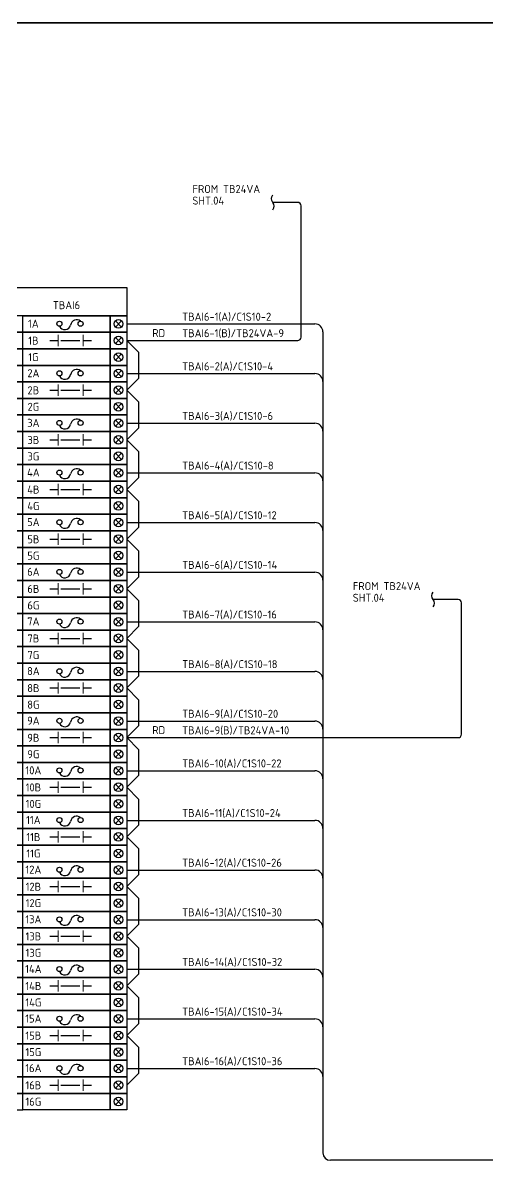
# Model space of a CAD drawing. Header units: inches. Extents: x 579627 to 667544, y 458630 to 507164.
# Drawn here: x 638307 to 639006, y 498167 to 499876 of the extents above; entities that cross this region are included whole.
import ezdxf
from ezdxf.enums import TextEntityAlignment as Align

# ---------------------------------------------------------------- set-up
doc = ezdxf.new("R2010")
doc.units = ezdxf.units.IN
doc.header["$MEASUREMENT"] = 0
doc.layers.add('HELPPOINT', color=7, linetype='Continuous')
doc.layers.add('power', color=7, linetype='Continuous')
doc.styles.add('HTX11', font='O8111901')
doc.styles.add('ISO3098B', font='ISO3098B.shx')

# ---------------------------------------------------------------- blocks, each defined once
blk = doc.blocks.new('TPA')
at = {"layer": 'HELPPOINT', "color": 4, "lineweight": 35}
blk.add_line((562706.8, 505019.3), (567131, 505019.3), dxfattribs=at)
blk.add_line((562706.8, 505019.3), (567131, 505019.3), dxfattribs=at)
at = {"style": 'HTX11'}
for tag, p in [('A', (566704.3, 502037.1)), ('B', (567038.2, 501963.3))]:
    blk.add_attdef(tag, text='', height=16.8, dxfattribs=at).set_placement(p, align=Align.MIDDLE_CENTER)

msp = doc.modelspace()

# ---------------------------------------------------------------- linework, layer by layer
at = {"color": 1}
for p, q in [((638720.8, 499606.5), (638683.5, 499606.5)), ((638725.8, 499403.9), (638725.8, 499601.5)), ((638446.7, 499428.4), (638456, 499419.1)), ((638456, 499428.4), (638446.7, 499419.1)), ((638463.8, 499398.9), (638720.8, 499398.9)), ((638463.8, 499398.9), (638481.4, 499381.3)), ((638481.4, 499381.3), (638481.4, 499341.9)), ((638446.7, 499353.8), (638456, 499344.5)), ((638456, 499353.8), (638446.7, 499344.5)), ((638463.8, 499324.3), (638481.4, 499341.9)), ((638463.8, 499324.3), (638481.4, 499306.7)), ((638481.4, 499306.7), (638481.4, 499267.3)), ((638446.7, 499279.2), (638456, 499270)), ((638456, 499279.2), (638446.7, 499270)), ((638463.8, 499249.7), (638481.4, 499267.3)), ((638463.8, 499249.7), (638481.4, 499232.1)), ((638481.4, 499232.1), (638481.4, 499192.7)), ((638446.7, 499204.6), (638456, 499195.4)), ((638456, 499204.6), (638446.7, 499195.4)), ((638463.8, 499175.1), (638481.4, 499192.7)), ((638463.8, 499175.1), (638481.4, 499157.6)), ((638481.4, 499157.6), (638481.4, 499118.1)), ((638446.7, 499130), (638456, 499120.8)), ((638456, 499130), (638446.7, 499120.8)), ((638463.8, 499100.6), (638481.4, 499118.1)), ((638463.8, 499100.6), (638481.4, 499083)), ((638481.4, 499083), (638481.4, 499043.5)), ((638446.7, 499055.5), (638456, 499046.2)), ((638456, 499055.5), (638446.7, 499046.2)), ((638463.8, 499026), (638481.4, 499043.5)), ((638463.8, 499026), (638481.4, 499008.4)), ((638481.4, 499008.4), (638481.4, 498969)), ((638962, 499009.8), (638924.7, 499009.8)), ((638967, 498807.2), (638967, 499004.8)), ((638446.7, 498980.9), (638456, 498971.6)), ((638456, 498980.9), (638446.7, 498971.6)), ((638463.8, 498951.4), (638481.4, 498969)), ((638463.8, 498951.4), (638481.4, 498933.8)), ((638481.4, 498933.8), (638481.4, 498894.4)), ((638446.7, 498906.3), (638456, 498897)), ((638456, 498906.3), (638446.7, 498897)), ((638463.8, 498876.8), (638481.4, 498894.4)), ((638463.8, 498876.8), (638481.4, 498859.2)), ((638481.4, 498859.2), (638481.4, 498819.8)), ((638446.7, 498831.7), (638456, 498822.4)), ((638456, 498831.7), (638446.7, 498822.4)), ((638463.8, 498802.2), (638481.4, 498819.8)), ((638463.8, 498802.2), (638481.4, 498784.6)), ((638463.8, 498802.2), (638962, 498802.2)), ((638481.4, 498784.6), (638481.4, 498745.2)), ((638446.7, 498757.1), (638456, 498747.9)), ((638456, 498757.1), (638446.7, 498747.9)), ((638463.8, 498727.6), (638481.4, 498745.2)), ((638463.8, 498727.6), (638481.4, 498710)), ((638481.4, 498710), (638481.4, 498670.6)), ((638446.7, 498682.5), (638456, 498673.3)), ((638456, 498682.5), (638446.7, 498673.3)), ((638463.8, 498653), (638481.4, 498670.6)), ((638463.8, 498653), (638481.4, 498635.5)), ((638481.4, 498635.5), (638481.4, 498596)), ((638446.7, 498607.9), (638456, 498598.7)), ((638456, 498607.9), (638446.7, 498598.7)), ((638463.8, 498578.5), (638481.4, 498596)), ((638463.8, 498578.5), (638481.4, 498560.9)), ((638481.4, 498560.9), (638481.4, 498521.5)), ((638446.7, 498533.4), (638456, 498524.1)), ((638456, 498533.4), (638446.7, 498524.1)), ((638463.8, 498503.9), (638481.4, 498521.5)), ((638463.8, 498503.9), (638481.4, 498486.3)), ((638481.4, 498486.3), (638481.4, 498446.9)), ((638446.7, 498458.8), (638456, 498449.5)), ((638456, 498458.8), (638446.7, 498449.5)), ((638463.8, 498429.3), (638481.4, 498446.9)), ((638463.8, 498429.3), (638481.4, 498411.7)), ((638481.4, 498411.7), (638481.4, 498372.3)), ((638446.7, 498384.2), (638456, 498374.9)), ((638456, 498384.2), (638446.7, 498374.9)), ((638463.8, 498354.7), (638481.4, 498372.3)), ((638463.8, 498354.7), (638481.4, 498337.1)), ((638481.4, 498337.1), (638481.4, 498297.7)), ((638446.7, 498309.6), (638456, 498300.4)), ((638456, 498309.6), (638446.7, 498300.4)), ((638463.8, 498280.1), (638481.4, 498297.7))]:
    msp.add_line(p, q, dxfattribs=at)
at = {"color": 4}
for p, q in [((638463.8, 499423.8), (638746.8, 499423.8)), ((638758.8, 499411.8), (638758.8, 498178.3)), ((638463.8, 499349.2), (638746.8, 499349.2)), ((638463.8, 499274.6), (638746.8, 499274.6)), ((638463.8, 499200), (638746.8, 499200)), ((638463.8, 499125.4), (638746.8, 499125.4)), ((638463.8, 499050.8), (638746.8, 499050.8)), ((638463.8, 498976.2), (638746.8, 498976.2)), ((638463.8, 498901.7), (638746.8, 498901.7)), ((638463.8, 498827.1), (638746.8, 498827.1)), ((638463.8, 498752.5), (638746.8, 498752.5)), ((638463.8, 498677.9), (638746.8, 498677.9)), ((638463.8, 498603.3), (638746.8, 498603.3)), ((638463.8, 498528.7), (638746.8, 498528.7)), ((638463.8, 498454.1), (638746.8, 498454.1)), ((638463.8, 498379.6), (638746.8, 498379.6)), ((638463.8, 498305), (638746.8, 498305)), ((639918.4, 498167.2), (638769.9, 498167.2))]:
    msp.add_line(p, q, dxfattribs=at)
at = {"color": 0, "lineweight": 9}
for p, q in [((638360.6, 499390.4), (638360.6, 499407.4)), ((638398.2, 499390.4), (638398.2, 499407.4)), ((638360.6, 499315.8), (638360.6, 499332.8)), ((638398.2, 499315.8), (638398.2, 499332.8)), ((638360.6, 499241.2), (638360.6, 499258.3)), ((638398.2, 499241.2), (638398.2, 499258.3)), ((638360.6, 499166.6), (638360.6, 499183.7)), ((638398.2, 499166.6), (638398.2, 499183.7)), ((638360.6, 499092), (638360.6, 499109.1)), ((638398.2, 499092), (638398.2, 499109.1)), ((638360.6, 499017.4), (638360.6, 499034.5)), ((638398.2, 499017.4), (638398.2, 499034.5)), ((638360.6, 498942.8), (638360.6, 498959.9)), ((638398.2, 498942.8), (638398.2, 498959.9)), ((638360.6, 498868.3), (638360.6, 498885.3)), ((638398.2, 498868.3), (638398.2, 498885.3)), ((638360.6, 498793.7), (638360.6, 498810.7)), ((638398.2, 498793.7), (638398.2, 498810.7)), ((638360.6, 498719.1), (638360.6, 498736.2)), ((638398.2, 498719.1), (638398.2, 498736.2)), ((638360.6, 498644.5), (638360.6, 498661.6)), ((638398.2, 498644.5), (638398.2, 498661.6)), ((638360.6, 498569.9), (638360.6, 498587)), ((638398.2, 498569.9), (638398.2, 498587)), ((638360.6, 498495.3), (638360.6, 498512.4)), ((638398.2, 498495.3), (638398.2, 498512.4)), ((638360.6, 498420.8), (638360.6, 498437.8)), ((638398.2, 498420.8), (638398.2, 498437.8)), ((638360.6, 498346.2), (638360.6, 498363.2)), ((638398.2, 498346.2), (638398.2, 498363.2)), ((638360.6, 498271.6), (638360.6, 498288.6)), ((638398.2, 498271.6), (638398.2, 498288.6))]:
    msp.add_line(p, q, dxfattribs=at)
at = {"color": 0}
for p, q in [((638446.7, 499403.5), (638456, 499394.3)), ((638456, 499403.5), (638446.7, 499394.3)), ((638348.1, 499398.9), (638360.6, 499398.9)), ((638364.5, 499398.9), (638393.1, 499398.9)), ((638398.2, 499398.9), (638410.7, 499398.9)), ((638348.1, 499324.3), (638360.6, 499324.3)), ((638364.5, 499324.3), (638393.1, 499324.3)), ((638398.2, 499324.3), (638410.7, 499324.3)), ((638446.7, 499328.9), (638456, 499319.7)), ((638456, 499328.9), (638446.7, 499319.7)), ((638348.1, 499249.7), (638360.6, 499249.7)), ((638364.5, 499249.7), (638393.1, 499249.7)), ((638398.2, 499249.7), (638410.7, 499249.7)), ((638446.7, 499254.3), (638456, 499245.1)), ((638456, 499254.3), (638446.7, 499245.1)), ((638446.7, 499179.8), (638456, 499170.5)), ((638456, 499179.8), (638446.7, 499170.5)), ((638348.1, 499175.1), (638360.6, 499175.1)), ((638364.5, 499175.1), (638393.1, 499175.1)), ((638398.2, 499175.1), (638410.7, 499175.1)), ((638348.1, 499100.6), (638360.6, 499100.6)), ((638364.5, 499100.6), (638393.1, 499100.6)), ((638398.2, 499100.6), (638410.7, 499100.6)), ((638446.7, 499105.2), (638456, 499095.9)), ((638456, 499105.2), (638446.7, 499095.9)), ((638348.1, 499026), (638360.6, 499026)), ((638364.5, 499026), (638393.1, 499026)), ((638398.2, 499026), (638410.7, 499026)), ((638446.7, 499030.6), (638456, 499021.3)), ((638456, 499030.6), (638446.7, 499021.3)), ((638348.1, 498951.4), (638360.6, 498951.4)), ((638364.5, 498951.4), (638393.1, 498951.4)), ((638398.2, 498951.4), (638410.7, 498951.4)), ((638446.7, 498956), (638456, 498946.8)), ((638456, 498956), (638446.7, 498946.8)), ((638348.1, 498876.8), (638360.6, 498876.8)), ((638364.5, 498876.8), (638393.1, 498876.8)), ((638398.2, 498876.8), (638410.7, 498876.8)), ((638446.7, 498881.4), (638456, 498872.2)), ((638456, 498881.4), (638446.7, 498872.2)), ((638446.7, 498806.8), (638456, 498797.6)), ((638456, 498806.8), (638446.7, 498797.6)), ((638348.1, 498802.2), (638360.6, 498802.2)), ((638364.5, 498802.2), (638393.1, 498802.2)), ((638398.2, 498802.2), (638410.7, 498802.2)), ((638348.1, 498727.6), (638360.6, 498727.6)), ((638364.5, 498727.6), (638393.1, 498727.6)), ((638398.2, 498727.6), (638410.7, 498727.6)), ((638446.7, 498732.3), (638456, 498723)), ((638456, 498732.3), (638446.7, 498723)), ((638348.1, 498653), (638360.6, 498653)), ((638364.5, 498653), (638393.1, 498653)), ((638398.2, 498653), (638410.7, 498653)), ((638446.7, 498657.7), (638456, 498648.4)), ((638456, 498657.7), (638446.7, 498648.4)), ((638446.7, 498583.1), (638456, 498573.8)), ((638456, 498583.1), (638446.7, 498573.8)), ((638348.1, 498578.5), (638360.6, 498578.5)), ((638364.5, 498578.5), (638393.1, 498578.5)), ((638398.2, 498578.5), (638410.7, 498578.5)), ((638348.1, 498503.9), (638360.6, 498503.9)), ((638364.5, 498503.9), (638393.1, 498503.9)), ((638398.2, 498503.9), (638410.7, 498503.9)), ((638446.7, 498508.5), (638456, 498499.2)), ((638456, 498508.5), (638446.7, 498499.2)), ((638348.1, 498429.3), (638360.6, 498429.3)), ((638364.5, 498429.3), (638393.1, 498429.3)), ((638398.2, 498429.3), (638410.7, 498429.3)), ((638446.7, 498433.9), (638456, 498424.7)), ((638456, 498433.9), (638446.7, 498424.7)), ((638446.7, 498359.3), (638456, 498350.1)), ((638456, 498359.3), (638446.7, 498350.1)), ((638348.1, 498354.7), (638360.6, 498354.7)), ((638364.5, 498354.7), (638393.1, 498354.7)), ((638398.2, 498354.7), (638410.7, 498354.7)), ((638348.1, 498280.1), (638360.6, 498280.1)), ((638364.5, 498280.1), (638393.1, 498280.1)), ((638398.2, 498280.1), (638410.7, 498280.1)), ((638446.7, 498284.7), (638456, 498275.5)), ((638456, 498284.7), (638446.7, 498275.5))]:
    msp.add_line(p, q, dxfattribs=at)
at = {"color": 3}
for p, q in [((638446.7, 499378.7), (638456, 499369.4)), ((638456, 499378.7), (638446.7, 499369.4)), ((638446.7, 499304.1), (638456, 499294.8)), ((638456, 499304.1), (638446.7, 499294.8)), ((638446.7, 499229.5), (638456, 499220.2)), ((638456, 499229.5), (638446.7, 499220.2)), ((638446.7, 499154.9), (638456, 499145.7)), ((638456, 499154.9), (638446.7, 499145.7)), ((638446.7, 499080.3), (638456, 499071.1)), ((638456, 499080.3), (638446.7, 499071.1)), ((638446.7, 499005.7), (638456, 498996.5)), ((638456, 499005.7), (638446.7, 498996.5)), ((638446.7, 498931.1), (638456, 498921.9)), ((638456, 498931.1), (638446.7, 498921.9)), ((638446.7, 498856.6), (638456, 498847.3)), ((638456, 498856.6), (638446.7, 498847.3)), ((638446.7, 498782), (638456, 498772.7)), ((638456, 498782), (638446.7, 498772.7)), ((638446.7, 498707.4), (638456, 498698.1)), ((638456, 498707.4), (638446.7, 498698.1)), ((638446.7, 498632.8), (638456, 498623.6)), ((638456, 498632.8), (638446.7, 498623.6)), ((638446.7, 498558.2), (638456, 498549)), ((638456, 498558.2), (638446.7, 498549)), ((638446.7, 498483.6), (638456, 498474.4)), ((638456, 498483.6), (638446.7, 498474.4)), ((638446.7, 498409), (638456, 498399.8)), ((638456, 498409), (638446.7, 498399.8)), ((638446.7, 498334.5), (638456, 498325.2)), ((638456, 498334.5), (638446.7, 498325.2)), ((638446.7, 498259.9), (638456, 498250.6)), ((638456, 498259.9), (638446.7, 498250.6))]:
    msp.add_line(p, q, dxfattribs=at)
at = {"color": 1}
for points in [[(638683.5, 499595.4, 0.351), (638683.5, 499606.5, -0.351), (638683.5, 499617.6, 2.081666)], [(638924.7, 498998.7, 0.351), (638924.7, 499009.8, -0.351), (638924.7, 499020.9, 2.081666)]]:
    msp.add_lwpolyline(points, format="xyb", dxfattribs=at)
at = {"color": 4}
msp.add_lwpolyline([(638282.4, 499478.7), (638463.8, 499478.7), (638463.8, 499436.2), (638282.4, 499436.2)], close=True, dxfattribs=at)
at = {"color": 0, "const_width": 0.3}
for points in [[(638282.4, 499436.2), (638463.8, 499436.2), (638463.8, 499361.6), (638282.4, 499361.6), (638282.4, 499436.2)], [(638282.4, 499361.6), (638463.8, 499361.6), (638463.8, 499287), (638282.4, 499287), (638282.4, 499361.6)], [(638282.4, 499287), (638463.8, 499287), (638463.8, 499212.4), (638282.4, 499212.4), (638282.4, 499287)], [(638282.4, 499212.4), (638463.8, 499212.4), (638463.8, 499137.8), (638282.4, 499137.8), (638282.4, 499212.4)], [(638282.4, 499137.8), (638463.8, 499137.8), (638463.8, 499063.3), (638282.4, 499063.3), (638282.4, 499137.8)], [(638282.4, 499063.3), (638463.8, 499063.3), (638463.8, 498988.7), (638282.4, 498988.7), (638282.4, 499063.3)], [(638282.4, 498988.7), (638463.8, 498988.7), (638463.8, 498914.1), (638282.4, 498914.1), (638282.4, 498988.7)], [(638282.4, 498914.1), (638463.8, 498914.1), (638463.8, 498839.5), (638282.4, 498839.5), (638282.4, 498914.1)], [(638282.4, 498839.5), (638463.8, 498839.5), (638463.8, 498764.9), (638282.4, 498764.9), (638282.4, 498839.5)], [(638282.4, 498764.9), (638463.8, 498764.9), (638463.8, 498690.3), (638282.4, 498690.3), (638282.4, 498764.9)], [(638282.4, 498690.3), (638463.8, 498690.3), (638463.8, 498615.7), (638282.4, 498615.7), (638282.4, 498690.3)], [(638282.4, 498615.7), (638463.8, 498615.7), (638463.8, 498541.2), (638282.4, 498541.2), (638282.4, 498615.7)], [(638282.4, 498541.2), (638463.8, 498541.2), (638463.8, 498466.6), (638282.4, 498466.6), (638282.4, 498541.2)], [(638282.4, 498466.6), (638463.8, 498466.6), (638463.8, 498392), (638282.4, 498392), (638282.4, 498466.6)], [(638282.4, 498392), (638463.8, 498392), (638463.8, 498317.4), (638282.4, 498317.4), (638282.4, 498392)], [(638282.4, 498317.4), (638463.8, 498317.4), (638463.8, 498242.8), (638282.4, 498242.8), (638282.4, 498317.4)]]:
    msp.add_lwpolyline(points, dxfattribs=at)
at = {"color": 1}
for points in [[(638307.3, 499436.2), (638282.4, 499436.2), (638282.4, 499411.3), (638307.3, 499411.3)], [(638307.3, 499436.2), (638438.9, 499436.2), (638438.9, 499411.3), (638307.3, 499411.3)], [(638438.9, 499436.2), (638463.8, 499436.2), (638463.8, 499411.3), (638438.9, 499411.3)], [(638307.3, 499361.6), (638282.4, 499361.6), (638282.4, 499336.7), (638307.3, 499336.7)], [(638307.3, 499361.6), (638438.9, 499361.6), (638438.9, 499336.7), (638307.3, 499336.7)], [(638438.9, 499361.6), (638463.8, 499361.6), (638463.8, 499336.7), (638438.9, 499336.7)], [(638307.3, 499287), (638282.4, 499287), (638282.4, 499262.2), (638307.3, 499262.2)], [(638307.3, 499287), (638438.9, 499287), (638438.9, 499262.2), (638307.3, 499262.2)], [(638438.9, 499287), (638463.8, 499287), (638463.8, 499262.2), (638438.9, 499262.2)], [(638307.3, 499212.4), (638282.4, 499212.4), (638282.4, 499187.6), (638307.3, 499187.6)], [(638307.3, 499212.4), (638438.9, 499212.4), (638438.9, 499187.6), (638307.3, 499187.6)], [(638438.9, 499212.4), (638463.8, 499212.4), (638463.8, 499187.6), (638438.9, 499187.6)], [(638307.3, 499137.8), (638282.4, 499137.8), (638282.4, 499113), (638307.3, 499113)], [(638307.3, 499137.8), (638438.9, 499137.8), (638438.9, 499113), (638307.3, 499113)], [(638438.9, 499137.8), (638463.8, 499137.8), (638463.8, 499113), (638438.9, 499113)], [(638307.3, 499063.3), (638282.4, 499063.3), (638282.4, 499038.4), (638307.3, 499038.4)], [(638307.3, 499063.3), (638438.9, 499063.3), (638438.9, 499038.4), (638307.3, 499038.4)], [(638438.9, 499063.3), (638463.8, 499063.3), (638463.8, 499038.4), (638438.9, 499038.4)], [(638307.3, 498988.7), (638282.4, 498988.7), (638282.4, 498963.8), (638307.3, 498963.8)], [(638307.3, 498988.7), (638438.9, 498988.7), (638438.9, 498963.8), (638307.3, 498963.8)], [(638438.9, 498988.7), (638463.8, 498988.7), (638463.8, 498963.8), (638438.9, 498963.8)], [(638307.3, 498914.1), (638282.4, 498914.1), (638282.4, 498889.2), (638307.3, 498889.2)], [(638307.3, 498914.1), (638438.9, 498914.1), (638438.9, 498889.2), (638307.3, 498889.2)], [(638438.9, 498914.1), (638463.8, 498914.1), (638463.8, 498889.2), (638438.9, 498889.2)], [(638307.3, 498839.5), (638282.4, 498839.5), (638282.4, 498814.6), (638307.3, 498814.6)], [(638307.3, 498839.5), (638438.9, 498839.5), (638438.9, 498814.6), (638307.3, 498814.6)], [(638438.9, 498839.5), (638463.8, 498839.5), (638463.8, 498814.6), (638438.9, 498814.6)], [(638307.3, 498764.9), (638282.4, 498764.9), (638282.4, 498740.1), (638307.3, 498740.1)], [(638307.3, 498764.9), (638438.9, 498764.9), (638438.9, 498740.1), (638307.3, 498740.1)], [(638438.9, 498764.9), (638463.8, 498764.9), (638463.8, 498740.1), (638438.9, 498740.1)], [(638307.3, 498690.3), (638282.4, 498690.3), (638282.4, 498665.5), (638307.3, 498665.5)], [(638307.3, 498690.3), (638438.9, 498690.3), (638438.9, 498665.5), (638307.3, 498665.5)], [(638438.9, 498690.3), (638463.8, 498690.3), (638463.8, 498665.5), (638438.9, 498665.5)], [(638307.3, 498615.7), (638282.4, 498615.7), (638282.4, 498590.9), (638307.3, 498590.9)], [(638307.3, 498615.7), (638438.9, 498615.7), (638438.9, 498590.9), (638307.3, 498590.9)], [(638438.9, 498615.7), (638463.8, 498615.7), (638463.8, 498590.9), (638438.9, 498590.9)], [(638307.3, 498541.2), (638282.4, 498541.2), (638282.4, 498516.3), (638307.3, 498516.3)], [(638307.3, 498541.2), (638438.9, 498541.2), (638438.9, 498516.3), (638307.3, 498516.3)], [(638438.9, 498541.2), (638463.8, 498541.2), (638463.8, 498516.3), (638438.9, 498516.3)], [(638307.3, 498466.6), (638282.4, 498466.6), (638282.4, 498441.7), (638307.3, 498441.7)], [(638307.3, 498466.6), (638438.9, 498466.6), (638438.9, 498441.7), (638307.3, 498441.7)], [(638438.9, 498466.6), (638463.8, 498466.6), (638463.8, 498441.7), (638438.9, 498441.7)], [(638307.3, 498392), (638282.4, 498392), (638282.4, 498367.1), (638307.3, 498367.1)], [(638307.3, 498392), (638438.9, 498392), (638438.9, 498367.1), (638307.3, 498367.1)], [(638438.9, 498392), (638463.8, 498392), (638463.8, 498367.1), (638438.9, 498367.1)], [(638307.3, 498317.4), (638282.4, 498317.4), (638282.4, 498292.5), (638307.3, 498292.5)], [(638307.3, 498317.4), (638438.9, 498317.4), (638438.9, 498292.5), (638307.3, 498292.5)], [(638438.9, 498317.4), (638463.8, 498317.4), (638463.8, 498292.5), (638438.9, 498292.5)]]:
    msp.add_lwpolyline(points, close=True, dxfattribs=at)
at = {"color": 0}
for points in [[(638307.3, 499411.3), (638282.4, 499411.3), (638282.4, 499386.5), (638307.3, 499386.5)], [(638307.3, 499411.3), (638438.9, 499411.3), (638438.9, 499386.5), (638307.3, 499386.5)], [(638438.9, 499411.3), (638463.8, 499411.3), (638463.8, 499386.5), (638438.9, 499386.5)], [(638307.3, 499336.7), (638282.4, 499336.7), (638282.4, 499311.9), (638307.3, 499311.9)], [(638307.3, 499336.7), (638438.9, 499336.7), (638438.9, 499311.9), (638307.3, 499311.9)], [(638438.9, 499336.7), (638463.8, 499336.7), (638463.8, 499311.9), (638438.9, 499311.9)], [(638307.3, 499262.2), (638282.4, 499262.2), (638282.4, 499237.3), (638307.3, 499237.3)], [(638307.3, 499262.2), (638438.9, 499262.2), (638438.9, 499237.3), (638307.3, 499237.3)], [(638438.9, 499262.2), (638463.8, 499262.2), (638463.8, 499237.3), (638438.9, 499237.3)], [(638307.3, 499187.6), (638282.4, 499187.6), (638282.4, 499162.7), (638307.3, 499162.7)], [(638307.3, 499187.6), (638438.9, 499187.6), (638438.9, 499162.7), (638307.3, 499162.7)], [(638438.9, 499187.6), (638463.8, 499187.6), (638463.8, 499162.7), (638438.9, 499162.7)], [(638307.3, 499113), (638282.4, 499113), (638282.4, 499088.1), (638307.3, 499088.1)], [(638307.3, 499113), (638438.9, 499113), (638438.9, 499088.1), (638307.3, 499088.1)], [(638438.9, 499113), (638463.8, 499113), (638463.8, 499088.1), (638438.9, 499088.1)], [(638307.3, 499038.4), (638282.4, 499038.4), (638282.4, 499013.5), (638307.3, 499013.5)], [(638307.3, 499038.4), (638438.9, 499038.4), (638438.9, 499013.5), (638307.3, 499013.5)], [(638438.9, 499038.4), (638463.8, 499038.4), (638463.8, 499013.5), (638438.9, 499013.5)], [(638307.3, 498963.8), (638282.4, 498963.8), (638282.4, 498939), (638307.3, 498939)], [(638307.3, 498963.8), (638438.9, 498963.8), (638438.9, 498939), (638307.3, 498939)], [(638438.9, 498963.8), (638463.8, 498963.8), (638463.8, 498939), (638438.9, 498939)], [(638307.3, 498889.2), (638282.4, 498889.2), (638282.4, 498864.4), (638307.3, 498864.4)], [(638307.3, 498889.2), (638438.9, 498889.2), (638438.9, 498864.4), (638307.3, 498864.4)], [(638438.9, 498889.2), (638463.8, 498889.2), (638463.8, 498864.4), (638438.9, 498864.4)], [(638307.3, 498814.6), (638282.4, 498814.6), (638282.4, 498789.8), (638307.3, 498789.8)], [(638307.3, 498814.6), (638438.9, 498814.6), (638438.9, 498789.8), (638307.3, 498789.8)], [(638438.9, 498814.6), (638463.8, 498814.6), (638463.8, 498789.8), (638438.9, 498789.8)], [(638307.3, 498740.1), (638282.4, 498740.1), (638282.4, 498715.2), (638307.3, 498715.2)], [(638307.3, 498740.1), (638438.9, 498740.1), (638438.9, 498715.2), (638307.3, 498715.2)], [(638438.9, 498740.1), (638463.8, 498740.1), (638463.8, 498715.2), (638438.9, 498715.2)], [(638307.3, 498665.5), (638282.4, 498665.5), (638282.4, 498640.6), (638307.3, 498640.6)], [(638307.3, 498665.5), (638438.9, 498665.5), (638438.9, 498640.6), (638307.3, 498640.6)], [(638438.9, 498665.5), (638463.8, 498665.5), (638463.8, 498640.6), (638438.9, 498640.6)], [(638307.3, 498590.9), (638282.4, 498590.9), (638282.4, 498566), (638307.3, 498566)], [(638307.3, 498590.9), (638438.9, 498590.9), (638438.9, 498566), (638307.3, 498566)], [(638438.9, 498590.9), (638463.8, 498590.9), (638463.8, 498566), (638438.9, 498566)], [(638307.3, 498516.3), (638282.4, 498516.3), (638282.4, 498491.4), (638307.3, 498491.4)], [(638307.3, 498516.3), (638438.9, 498516.3), (638438.9, 498491.4), (638307.3, 498491.4)], [(638438.9, 498516.3), (638463.8, 498516.3), (638463.8, 498491.4), (638438.9, 498491.4)], [(638307.3, 498441.7), (638282.4, 498441.7), (638282.4, 498416.9), (638307.3, 498416.9)], [(638307.3, 498441.7), (638438.9, 498441.7), (638438.9, 498416.9), (638307.3, 498416.9)], [(638438.9, 498441.7), (638463.8, 498441.7), (638463.8, 498416.9), (638438.9, 498416.9)], [(638307.3, 498367.1), (638282.4, 498367.1), (638282.4, 498342.3), (638307.3, 498342.3)], [(638307.3, 498367.1), (638438.9, 498367.1), (638438.9, 498342.3), (638307.3, 498342.3)], [(638438.9, 498367.1), (638463.8, 498367.1), (638463.8, 498342.3), (638438.9, 498342.3)], [(638307.3, 498292.5), (638282.4, 498292.5), (638282.4, 498267.7), (638307.3, 498267.7)], [(638307.3, 498292.5), (638438.9, 498292.5), (638438.9, 498267.7), (638307.3, 498267.7)], [(638438.9, 498292.5), (638463.8, 498292.5), (638463.8, 498267.7), (638438.9, 498267.7)]]:
    msp.add_lwpolyline(points, close=True, dxfattribs=at)
at = {"color": 3}
for points in [[(638307.3, 499386.5), (638282.4, 499386.5), (638282.4, 499361.6), (638307.3, 499361.6)], [(638307.3, 499386.5), (638438.9, 499386.5), (638438.9, 499361.6), (638307.3, 499361.6)], [(638438.9, 499386.5), (638463.8, 499386.5), (638463.8, 499361.6), (638438.9, 499361.6)], [(638307.3, 499311.9), (638282.4, 499311.9), (638282.4, 499287), (638307.3, 499287)], [(638307.3, 499311.9), (638438.9, 499311.9), (638438.9, 499287), (638307.3, 499287)], [(638438.9, 499311.9), (638463.8, 499311.9), (638463.8, 499287), (638438.9, 499287)], [(638307.3, 499237.3), (638282.4, 499237.3), (638282.4, 499212.4), (638307.3, 499212.4)], [(638307.3, 499237.3), (638438.9, 499237.3), (638438.9, 499212.4), (638307.3, 499212.4)], [(638438.9, 499237.3), (638463.8, 499237.3), (638463.8, 499212.4), (638438.9, 499212.4)], [(638307.3, 499162.7), (638282.4, 499162.7), (638282.4, 499137.8), (638307.3, 499137.8)], [(638307.3, 499162.7), (638438.9, 499162.7), (638438.9, 499137.8), (638307.3, 499137.8)], [(638438.9, 499162.7), (638463.8, 499162.7), (638463.8, 499137.8), (638438.9, 499137.8)], [(638307.3, 499088.1), (638282.4, 499088.1), (638282.4, 499063.3), (638307.3, 499063.3)], [(638307.3, 499088.1), (638438.9, 499088.1), (638438.9, 499063.3), (638307.3, 499063.3)], [(638438.9, 499088.1), (638463.8, 499088.1), (638463.8, 499063.3), (638438.9, 499063.3)], [(638307.3, 499013.5), (638282.4, 499013.5), (638282.4, 498988.7), (638307.3, 498988.7)], [(638307.3, 499013.5), (638438.9, 499013.5), (638438.9, 498988.7), (638307.3, 498988.7)], [(638438.9, 499013.5), (638463.8, 499013.5), (638463.8, 498988.7), (638438.9, 498988.7)], [(638307.3, 498939), (638282.4, 498939), (638282.4, 498914.1), (638307.3, 498914.1)], [(638307.3, 498939), (638438.9, 498939), (638438.9, 498914.1), (638307.3, 498914.1)], [(638438.9, 498939), (638463.8, 498939), (638463.8, 498914.1), (638438.9, 498914.1)], [(638307.3, 498864.4), (638282.4, 498864.4), (638282.4, 498839.5), (638307.3, 498839.5)], [(638307.3, 498864.4), (638438.9, 498864.4), (638438.9, 498839.5), (638307.3, 498839.5)], [(638438.9, 498864.4), (638463.8, 498864.4), (638463.8, 498839.5), (638438.9, 498839.5)], [(638307.3, 498789.8), (638282.4, 498789.8), (638282.4, 498764.9), (638307.3, 498764.9)], [(638307.3, 498789.8), (638438.9, 498789.8), (638438.9, 498764.9), (638307.3, 498764.9)], [(638438.9, 498789.8), (638463.8, 498789.8), (638463.8, 498764.9), (638438.9, 498764.9)], [(638307.3, 498715.2), (638282.4, 498715.2), (638282.4, 498690.3), (638307.3, 498690.3)], [(638307.3, 498715.2), (638438.9, 498715.2), (638438.9, 498690.3), (638307.3, 498690.3)], [(638438.9, 498715.2), (638463.8, 498715.2), (638463.8, 498690.3), (638438.9, 498690.3)], [(638307.3, 498640.6), (638282.4, 498640.6), (638282.4, 498615.7), (638307.3, 498615.7)], [(638307.3, 498640.6), (638438.9, 498640.6), (638438.9, 498615.7), (638307.3, 498615.7)], [(638438.9, 498640.6), (638463.8, 498640.6), (638463.8, 498615.7), (638438.9, 498615.7)], [(638307.3, 498566), (638282.4, 498566), (638282.4, 498541.2), (638307.3, 498541.2)], [(638307.3, 498566), (638438.9, 498566), (638438.9, 498541.2), (638307.3, 498541.2)], [(638438.9, 498566), (638463.8, 498566), (638463.8, 498541.2), (638438.9, 498541.2)], [(638307.3, 498491.4), (638282.4, 498491.4), (638282.4, 498466.6), (638307.3, 498466.6)], [(638307.3, 498491.4), (638438.9, 498491.4), (638438.9, 498466.6), (638307.3, 498466.6)], [(638438.9, 498491.4), (638463.8, 498491.4), (638463.8, 498466.6), (638438.9, 498466.6)], [(638307.3, 498416.9), (638282.4, 498416.9), (638282.4, 498392), (638307.3, 498392)], [(638307.3, 498416.9), (638438.9, 498416.9), (638438.9, 498392), (638307.3, 498392)], [(638438.9, 498416.9), (638463.8, 498416.9), (638463.8, 498392), (638438.9, 498392)], [(638307.3, 498342.3), (638282.4, 498342.3), (638282.4, 498317.4), (638307.3, 498317.4)], [(638307.3, 498342.3), (638438.9, 498342.3), (638438.9, 498317.4), (638307.3, 498317.4)], [(638438.9, 498342.3), (638463.8, 498342.3), (638463.8, 498317.4), (638438.9, 498317.4)], [(638307.3, 498267.7), (638282.4, 498267.7), (638282.4, 498242.8), (638307.3, 498242.8)], [(638307.3, 498267.7), (638438.9, 498267.7), (638438.9, 498242.8), (638307.3, 498242.8)], [(638438.9, 498267.7), (638463.8, 498267.7), (638463.8, 498242.8), (638438.9, 498242.8)]]:
    msp.add_lwpolyline(points, close=True, dxfattribs=at)
at = {"color": 1}
for centre in [(638451.3, 499423.8), (638451.3, 499349.2), (638451.3, 499274.6), (638451.3, 499200), (638451.3, 499125.4), (638451.3, 499050.8), (638451.3, 498976.2), (638451.3, 498901.7), (638451.3, 498827.1), (638451.3, 498752.5), (638451.3, 498677.9), (638451.3, 498603.3), (638451.3, 498528.7), (638451.3, 498454.1), (638451.3, 498379.6), (638451.3, 498305)]:
    msp.add_circle(centre, 6.54, dxfattribs=at)
at = {"color": 0}
for centre in [(638451.3, 499398.9), (638451.3, 499324.3), (638451.3, 499249.7), (638451.3, 499175.1), (638451.3, 499100.6), (638451.3, 499026), (638451.3, 498951.4), (638451.3, 498876.8), (638451.3, 498802.2), (638451.3, 498727.6), (638451.3, 498653), (638451.3, 498578.5), (638451.3, 498503.9), (638451.3, 498429.3), (638451.3, 498354.7), (638451.3, 498280.1)]:
    msp.add_circle(centre, 6.54, dxfattribs=at)
at = {"color": 3}
for centre in [(638451.3, 499374), (638451.3, 499299.4), (638451.3, 499224.9), (638451.3, 499150.3), (638451.3, 499075.7), (638451.3, 499001.1), (638451.3, 498926.5), (638451.3, 498851.9), (638451.3, 498777.3), (638451.3, 498702.8), (638451.3, 498628.2), (638451.3, 498553.6), (638451.3, 498479), (638451.3, 498404.4), (638451.3, 498329.8), (638451.3, 498255.3)]:
    msp.add_circle(centre, 6.54, dxfattribs=at)
at = {"color": 1}
for centre, start, end in [((638720.8, 499601.5), 0, 90), ((638720.8, 499403.9), 270, 0), ((638962, 499004.8), 0, 90), ((638962, 498807.2), 270, 0)]:
    msp.add_arc(centre, 5, start, end, dxfattribs=at)
at = {"color": 4}
for centre, radius, start, end in [((638746.8, 499411.8), 12, 0, 90), ((638746.8, 499337.2), 12, 0, 90), ((638746.8, 499262.6), 12, 0, 90), ((638746.8, 499188), 12, 0, 90), ((638746.8, 499113.4), 12, 0, 90), ((638746.8, 499038.8), 12, 0, 90), ((638746.8, 498964.2), 12, 0, 90), ((638746.8, 498889.7), 12, 0, 90), ((638746.8, 498815.1), 12, 0, 90), ((638746.8, 498740.5), 12, 0, 90), ((638746.8, 498665.9), 12, 0, 90), ((638746.8, 498591.3), 12, 0, 90), ((638746.8, 498516.7), 12, 0, 90), ((638746.8, 498442.1), 12, 0, 90), ((638746.8, 498367.6), 12, 0, 90), ((638746.8, 498293), 12, 0, 90), ((638769.9, 498178.3), 11.1, 180.0002, 270), ((638769.9, 498178.3), 11.1, 180, 270)]:
    msp.add_arc(centre, radius, start, end, dxfattribs=at)
at = {"layer": 'power', "color": 1}
for centre in [(638362.4, 499424.1), (638394.3, 499424.1), (638362.4, 499349.6), (638394.3, 499349.6), (638362.4, 499275), (638394.3, 499275), (638362.4, 499200.4), (638394.3, 499200.4), (638362.4, 499125.8), (638394.3, 499125.8), (638362.4, 499051.2), (638394.3, 499051.2), (638362.4, 498976.6), (638394.3, 498976.6), (638362.4, 498902), (638394.3, 498902), (638362.4, 498827.5), (638394.3, 498827.5), (638362.4, 498752.9), (638394.3, 498752.9), (638362.4, 498678.3), (638394.3, 498678.3), (638362.4, 498603.7), (638394.3, 498603.7), (638362.4, 498529.1), (638394.3, 498529.1), (638362.4, 498454.5), (638394.3, 498454.5), (638362.4, 498379.9), (638394.3, 498379.9), (638362.4, 498305.4), (638394.3, 498305.4)]:
    msp.add_circle(centre, 3.81, dxfattribs=at)
for centre, radius, start, end in [((638370.5, 499424.3), 9.07, 206.1634, 346.0383), ((638388.5, 499420.8), 9.24, 51.1309, 171.3254), ((638388.5, 499346.2), 9.24, 51.1309, 171.3254), ((638370.5, 499349.8), 9.07, 206.1634, 346.0383), ((638370.5, 499275.2), 9.07, 206.1634, 346.0383), ((638388.5, 499271.6), 9.24, 51.1309, 171.3254), ((638370.5, 499200.6), 9.07, 206.1634, 346.0383), ((638388.5, 499197), 9.24, 51.1309, 171.3254), ((638388.5, 499122.4), 9.24, 51.1309, 171.3254), ((638370.5, 499126), 9.07, 206.1634, 346.0383), ((638370.5, 499051.4), 9.07, 206.1634, 346.0383), ((638388.5, 499047.8), 9.24, 51.1309, 171.3254), ((638370.5, 498976.8), 9.07, 206.1634, 346.0383), ((638388.5, 498973.2), 9.24, 51.1309, 171.3254), ((638388.5, 498898.7), 9.24, 51.1309, 171.3254), ((638370.5, 498902.2), 9.07, 206.1634, 346.0383), ((638370.5, 498827.7), 9.07, 206.1634, 346.0383), ((638388.5, 498824.1), 9.24, 51.1309, 171.3254), ((638388.5, 498749.5), 9.24, 51.1309, 171.3254), ((638370.5, 498753.1), 9.07, 206.1634, 346.0383), ((638388.5, 498674.9), 9.24, 51.1309, 171.3254), ((638370.5, 498678.5), 9.07, 206.1634, 346.0383), ((638370.5, 498603.9), 9.07, 206.1634, 346.0383), ((638388.5, 498600.3), 9.24, 51.1309, 171.3254), ((638388.5, 498525.7), 9.24, 51.1309, 171.3254), ((638370.5, 498529.3), 9.07, 206.1634, 346.0383), ((638370.5, 498454.7), 9.07, 206.1634, 346.0383), ((638388.5, 498451.1), 9.24, 51.1309, 171.3254), ((638370.5, 498380.1), 9.07, 206.1634, 346.0383), ((638388.5, 498376.6), 9.24, 51.1309, 171.3254), ((638388.5, 498302), 9.24, 51.1309, 171.3254), ((638370.5, 498305.6), 9.07, 206.1634, 346.0383)]:
    msp.add_arc(centre, radius, start, end, dxfattribs=at)

# ---------------------------------------------------------------- block references
at = {"xscale": 0.8800000000046566, "yscale": 0.8800000000046566, "zscale": 0.8800000000000001}
msp.add_blockref('TPA', (141861.6, 55459.4), dxfattribs=at)

# ---------------------------------------------------------------- texts
at = {"color": 1, "style": 'ISO3098B'}
for s, p in [('FROM TB24VA', (638562.6, 499620.6)), ('SHT.04', (638562.4, 499603.1)), ('RD', (638502.1, 499404.1)), ('TBAI6-1(B)/TB24VA-9', (638547.1, 499403.9)), ('FROM TB24VA', (638803.8, 499023.9)), ('SHT.04', (638803.6, 499006.4)), ('TBAI6-9(B)/TB24VA-10', (638547.1, 498807.2)), ('RD', (638502.1, 498807.5))]:
    msp.add_text(s, height=12, dxfattribs=at).set_placement(p)
at = {"color": 4, "style": 'ISO3098B'}
msp.add_text('TBAI6', height=12, dxfattribs=at).set_placement((638373.1, 499452), align=Align.MIDDLE_CENTER)
for s, p in [('TBAI6-1(A)/C1S10-2', (638547.1, 499428.7)), ('TBAI6-2(A)/C1S10-4', (638547.1, 499354.2)), ('TBAI6-3(A)/C1S10-6', (638547.1, 499279.6)), ('TBAI6-4(A)/C1S10-8', (638547.1, 499205)), ('TBAI6-5(A)/C1S10-12', (638547.1, 499130.4)), ('TBAI6-6(A)/C1S10-14', (638547.1, 499055.8)), ('TBAI6-7(A)/C1S10-16', (638547.1, 498981.2)), ('TBAI6-8(A)/C1S10-18', (638547.1, 498906.6)), ('TBAI6-9(A)/C1S10-20', (638547.1, 498832.1)), ('TBAI6-10(A)/C1S10-22', (638547.1, 498757.5)), ('TBAI6-11(A)/C1S10-24', (638547.1, 498682.9)), ('TBAI6-12(A)/C1S10-26', (638547.1, 498608.3)), ('TBAI6-13(A)/C1S10-30', (638547.1, 498533.7)), ('TBAI6-14(A)/C1S10-32', (638547.1, 498459.1)), ('TBAI6-15(A)/C1S10-34', (638547.1, 498384.5)), ('TBAI6-16(A)/C1S10-36', (638547.1, 498310))]:
    msp.add_text(s, height=12, dxfattribs=at).set_placement(p)
at = {"layer": 'power', "color": 0, "style": 'ISO3098B'}
for s, p in [('1A', (638323.3, 499424.3)), ('1B', (638323.3, 499398.7)), ('2A', (638323.3, 499349.8)), ('2B', (638323.3, 499324.1)), ('3A', (638323.3, 499275.2)), ('3B', (638323.3, 499249.5)), ('4A', (638323.3, 499200.6)), ('4B', (638323.3, 499174.9)), ('5A', (638323.3, 499126)), ('5B', (638323.3, 499100.3)), ('6A', (638323.3, 499051.4)), ('6B', (638323.3, 499025.7)), ('7A', (638323.3, 498976.8)), ('7B', (638323.3, 498951.2)), ('8A', (638323.3, 498902.2)), ('8B', (638323.3, 498876.6)), ('9A', (638323.3, 498827.7)), ('9B', (638323.3, 498802)), ('10A', (638323.3, 498753.1)), ('10B', (638323.3, 498727.4)), ('11A', (638323.3, 498678.5)), ('11B', (638323.3, 498652.8)), ('12A', (638323.3, 498603.9)), ('12B', (638323.3, 498578.2)), ('13A', (638323.3, 498529.3)), ('13B', (638323.3, 498503.6)), ('14A', (638323.3, 498454.7)), ('14B', (638323.3, 498429.1)), ('15A', (638323.3, 498380.1)), ('15B', (638323.3, 498354.5)), ('16A', (638323.3, 498305.6)), ('16B', (638323.3, 498279.9))]:
    msp.add_text(s, height=12.02, dxfattribs=at).set_placement(p, align=Align.MIDDLE_CENTER)
at = {"layer": 'power', "color": 3, "style": 'ISO3098B'}
for s, p in [('1G', (638323.3, 499373.9)), ('2G', (638323.3, 499299.3)), ('3G', (638323.3, 499224.8)), ('4G', (638323.3, 499150.2)), ('5G', (638323.3, 499075.6)), ('6G', (638323.3, 499001)), ('7G', (638323.3, 498926.4)), ('8G', (638323.3, 498851.8)), ('9G', (638323.3, 498777.3)), ('10G', (638323.3, 498702.7)), ('11G', (638323.3, 498628.1)), ('12G', (638323.3, 498553.5)), ('13G', (638323.3, 498478.9)), ('14G', (638323.3, 498404.3)), ('15G', (638323.3, 498329.7)), ('16G', (638323.3, 498255.2))]:
    msp.add_text(s, height=12.02, dxfattribs=at).set_placement(p, align=Align.MIDDLE_CENTER)

doc.saveas('drawing.dxf')
